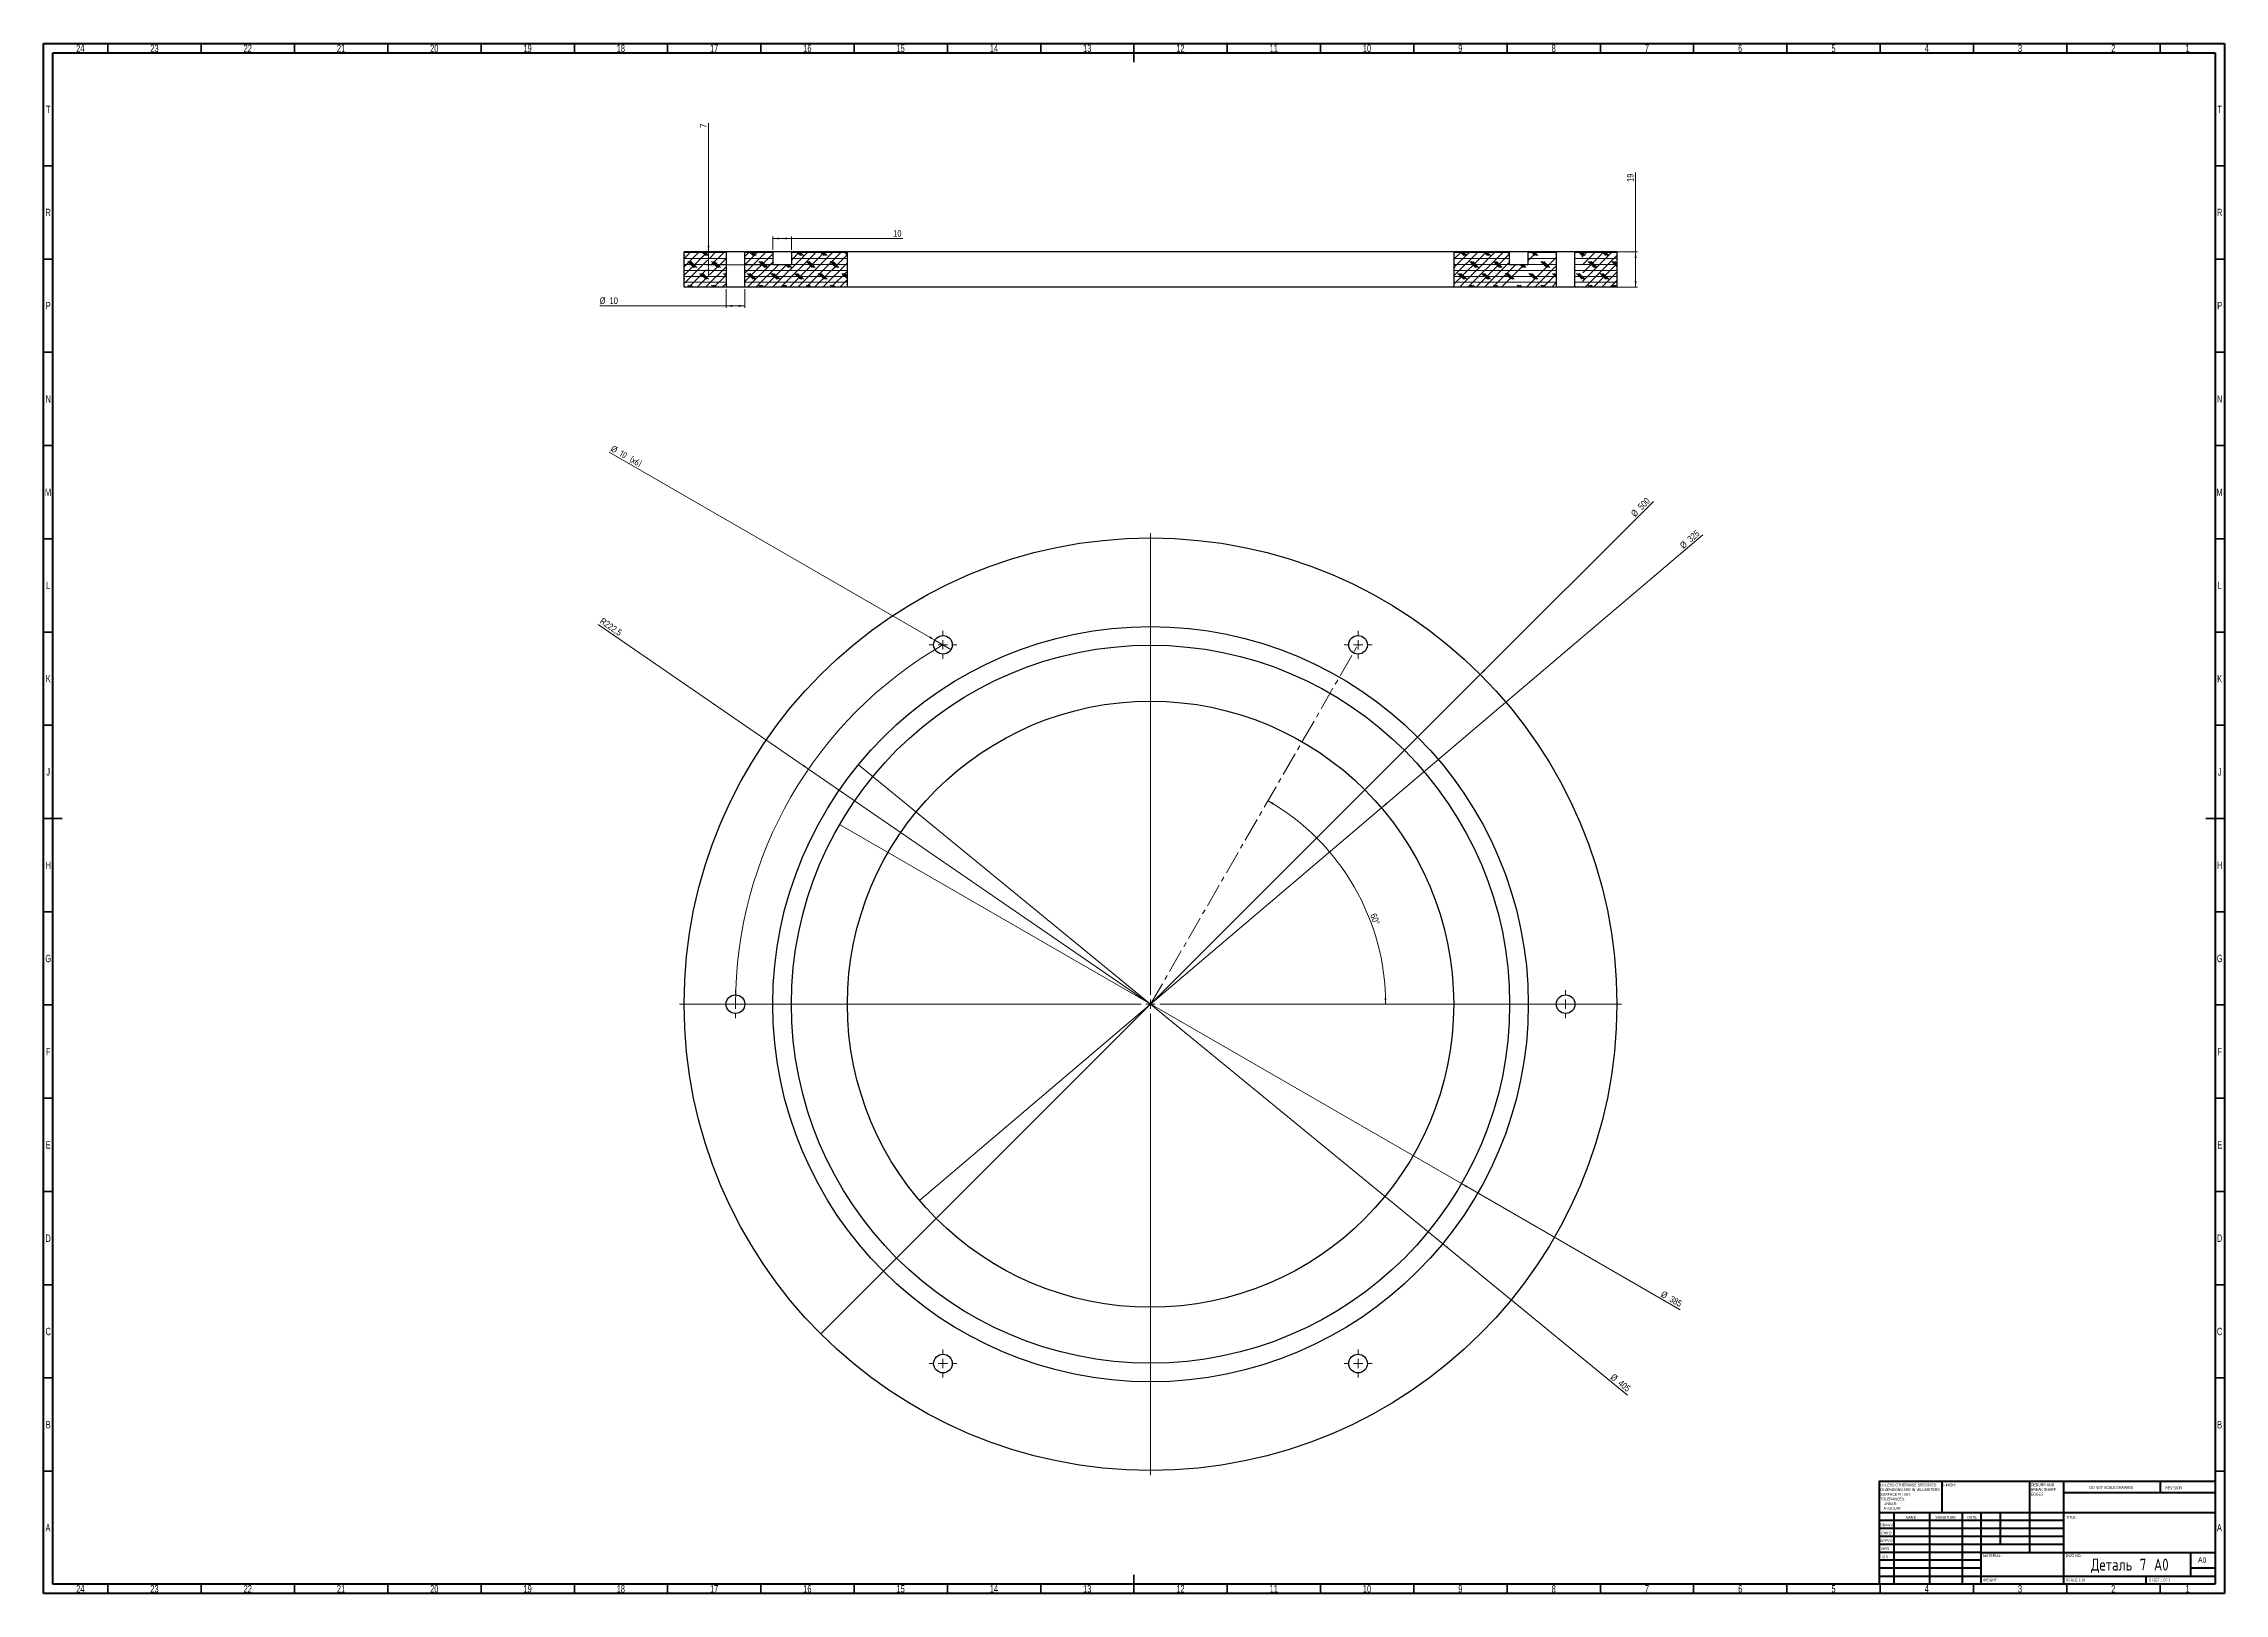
# Model space of a CAD drawing. Header units: millimetres. Extents: x 15 to 1184, y 5 to 836.
import ezdxf

# ---------------------------------------------------------------- set-up
doc = ezdxf.new("R2010")
doc.units = ezdxf.units.MM
doc.linetypes.add('CENTERX2', pattern=[20.32, 12.7, -2.54, 2.54, -2.54])
doc.styles.add('SLDTEXTSTYLE0', font='TXT', dxfattribs={"width": 0.75})
doc.styles.add('SLDTEXTSTYLE1', font='TXT', dxfattribs={"width": 0.686449})
doc.styles.add('SLDTEXTSTYLE2', font='TXT', dxfattribs={"width": 0.6875})
doc.styles.add('SLDTEXTSTYLE3', font='TXT', dxfattribs={"width": 0.75, "bigfont": 'bigfont'})
doc.dimstyles.new('SLDDIMSTYLE0', dxfattribs={"dimtxt": 3.5, "dimasz": 3.302, "dimexe": 0, "dimexo": 0.0625, "dimgap": 0.875, "dimtad": 1, "dimdec": 1, "dimrnd": 1e-09, "dimzin": 12, "dimdsep": 46, "dimtxsty": 'SLDTEXTSTYLE0', "dimsah": 1, "dimcen": 0, "dimadec": 0, "dimazin": 3, "dimtfac": 1, "dimtdec": 1, "dimtofl": 0, "dimtmove": 0, "dimatfit": 3, "dimfxl": 1, "dimfrac": 2, "dimtolj": 1, "dimtzin": 12, "dimarcsym": 0})
doc.dimstyles.new('SLDDIMSTYLE1', dxfattribs={"dimtxt": 3.5, "dimasz": 3.302, "dimexe": 0, "dimexo": 0.0625, "dimgap": 0.875, "dimtad": 1, "dimdec": 4, "dimzin": 12, "dimdsep": 46, "dimtxsty": 'SLDTEXTSTYLE0', "dimsah": 1, "dimcen": 0.09, "dimazin": 3, "dimtfac": 1, "dimtofl": 0, "dimtmove": 0, "dimatfit": 3, "dimfxl": 1, "dimfrac": 2, "dimtolj": 1, "dimtzin": 12, "dimarcsym": 0})
doc.dimstyles.new('SLDDIMSTYLE2', dxfattribs={"dimtxt": 3.5, "dimasz": 3.302, "dimexe": 0, "dimexo": 0.0625, "dimgap": 0.875, "dimtad": 1, "dimdec": 0, "dimrnd": 1e-09, "dimzin": 12, "dimdsep": 46, "dimtxsty": 'SLDTEXTSTYLE0', "dimblk1": 'NONE', "dimsah": 1, "dimcen": 0, "dimadec": 0, "dimazin": 3, "dimtfac": 1, "dimtdec": 0, "dimtmove": 0, "dimatfit": 3, "dimldrblk": 'NONE', "dimfxl": 1, "dimfrac": 2, "dimtolj": 1, "dimtzin": 12, "dimarcsym": 0})
doc.dimstyles.new('SLDDIMSTYLE3', dxfattribs={"dimtxt": 3.5, "dimasz": 3.302, "dimexe": 0, "dimexo": 0.0625, "dimgap": 0.875, "dimtad": 1, "dimdec": 0, "dimrnd": 1e-09, "dimzin": 12, "dimdsep": 46, "dimtxsty": 'SLDTEXTSTYLE0', "dimsah": 1, "dimcen": 0.09, "dimadec": 0, "dimazin": 3, "dimtfac": 1, "dimtdec": 0, "dimtofl": 0, "dimtmove": 0, "dimatfit": 3, "dimfxl": 1, "dimfrac": 2, "dimtolj": 1, "dimtzin": 12, "dimarcsym": 0})
doc.dimstyles.new('SLDDIMSTYLE4', dxfattribs={"dimtxt": 3.5, "dimasz": 3.302, "dimexe": 0, "dimexo": 0.0625, "dimgap": 0.875, "dimtad": 1, "dimdec": 0, "dimrnd": 1e-09, "dimzin": 12, "dimdsep": 46, "dimtxsty": 'SLDTEXTSTYLE0', "dimsah": 1, "dimcen": 0.09, "dimadec": 0, "dimazin": 3, "dimtfac": 1, "dimtdec": 0, "dimtmove": 0, "dimatfit": 0, "dimfxl": 1, "dimfrac": 2, "dimtolj": 1, "dimtzin": 12, "dimarcsym": 0})
doc.dimstyles.new('SLDDIMSTYLE5', dxfattribs={"dimtxt": 3.5, "dimasz": 3.302, "dimexe": 0, "dimexo": 0.0625, "dimgap": 0.875, "dimtad": 1, "dimdec": 0, "dimrnd": 1e-09, "dimzin": 12, "dimdsep": 46, "dimtxsty": 'SLDTEXTSTYLE0', "dimsah": 1, "dimcen": 0.09, "dimadec": 0, "dimazin": 3, "dimtfac": 1, "dimtofl": 0, "dimtmove": 0, "dimatfit": 3, "dimfxl": 1, "dimfrac": 2, "dimtolj": 1, "dimtzin": 12, "dimarcsym": 0})
pattern_1 = [(0, (0, 0), (0, 3.175), []), (135, (1.5875, -1.5875), (-6.35, -6.35), [4.49013, -4.49013]), (135, (2.381, -1.5875), (-6.35, -6.35), [4.49013, -4.49013]), (135, (3.175, -1.5875), (-6.35, -6.35), [4.49013, -4.49013])]

# ---------------------------------------------------------------- blocks, each defined once
blk = doc.blocks.new('SW_NOTE_0')
at = {"color": 0, "linetype": 'Continuous', "lineweight": 0, "char_height": 1.5, "attachment_point": 1, "style": 'SLDTEXTSTYLE0'}
for s, insert in [('UNLESS OTHERWISE SPECIFIED:', (0, 1.9)), ('TOLERANCES:', (0, -5.6)), ('DIMENSIONS ARE IN MILLIMETERS', (0, -0.6)), ('SURFACE FINISH:', (0, -3.1)), ('ANGULAR:', (1.7, -10.6)), ('LINEAR:', (1.7, -8.1))]:
    blk.add_mtext(s, dxfattribs=dict(at, insert=insert))
blk = doc.blocks.new('SW_NOTE_0_1')
at = {"color": 0, "linetype": 'Continuous', "lineweight": 0, "char_height": 1.5, "attachment_point": 1, "style": 'SLDTEXTSTYLE0'}
for s, insert in [('DEBURR AND', (0, 1.9)), ('BREAK SHARP', (0, -0.6)), ('EDGES', (0, -3.1))]:
    blk.add_mtext(s, dxfattribs=dict(at, insert=insert))
blk = doc.blocks.new('_D')
at = {"color": 7, "linetype": 'Continuous', "lineweight": 0}
for q in [(312.2, 524.6), (608.4, 320.9)]:
    blk.add_line((425, 447), q, dxfattribs=at)
at = {"color": 7, "linetype": 'Continuous', "lineweight": 18}
blk.add_solid([(425, 447), (422.6, 449.3), (422, 448.5)], dxfattribs=at)
at = {"color": 7, "linetype": 'Continuous', "lineweight": 18, "insert": (314.8, 528.4), "char_height": 3.5, "attachment_point": 1, "rotation": 325.4746, "style": 'SLDTEXTSTYLE0'}
blk.add_mtext('R222,5', dxfattribs=at)
blk = doc.blocks.new('_D_1')
at = {"color": 7, "linetype": 'Continuous', "lineweight": 18}
blk.add_arc((608.4, 320.9), 126, 0, 60, dxfattribs=at)
for points in [[(671.3, 430), (673.9, 427.9), (674.4, 428.8)], [(734.3, 320.9), (734.8, 324.2), (733.8, 324.2)]]:
    blk.add_solid(points, dxfattribs=at)
at = {"color": 7, "linetype": 'Continuous', "lineweight": 18, "insert": (729.3, 370), "char_height": 3.5, "attachment_point": 1, "rotation": 290.5456, "style": 'SLDTEXTSTYLE0'}
blk.add_mtext('60°', dxfattribs=at)
blk = doc.blocks.new('_D_2')
at = {"color": 7, "linetype": 'Continuous', "lineweight": 0}
for q in [(877.9, 590.4), (431.6, 144.2)]:
    blk.add_line((785.1, 497.7), q, dxfattribs=at)
at = {"color": 7, "linetype": 'Continuous', "lineweight": 18}
blk.add_solid([(785.1, 497.7), (787.8, 499.7), (787.1, 500.4)], dxfattribs=at)
at = {"color": 7, "linetype": 'Continuous', "lineweight": 18, "char_height": 3.5, "attachment_point": 1, "rotation": 45, "style": 'SLDTEXTSTYLE0'}
for s, insert in [('%%c', (865.5, 584.4)), ('500', (869.2, 588.2))]:
    blk.add_mtext(s, dxfattribs=dict(at, insert=insert))
blk = doc.blocks.new('_None')
blk = doc.blocks.new('_D_3')
at = {"color": 7, "linetype": 'Continuous', "lineweight": 0}
for q in [(904.5, 572.6), (484.5, 215.7)]:
    blk.add_line((732.2, 426.2), q, dxfattribs=at)
at = {"color": 7, "linetype": 'Continuous', "lineweight": 18}
blk.add_solid([(732.2, 426.2), (735, 427.9), (734.4, 428.7)], dxfattribs=at)
at = {"color": 7, "linetype": 'Continuous', "lineweight": 18, "char_height": 3.5, "attachment_point": 1, "rotation": 40.3618, "style": 'SLDTEXTSTYLE0'}
for s, insert in [('325', (895.7, 571.1)), ('%%c', (891.7, 567.6))]:
    blk.add_mtext(s, dxfattribs=dict(at, insert=insert))
blk = doc.blocks.new('_D_4')
at = {"color": 7, "linetype": 'Continuous', "lineweight": 0}
for q in [(318.2, 616.9), (501.4, 511.1)]:
    blk.add_line((492.8, 516.1), q, dxfattribs=at)
at = {"color": 7, "linetype": 'Continuous', "lineweight": 18}
blk.add_solid([(492.8, 516.1), (490.2, 518.2), (489.7, 517.3)], dxfattribs=at)
at = {"color": 7, "linetype": 'Continuous', "lineweight": 18, "char_height": 3.5, "attachment_point": 1, "rotation": 330}
for s, insert, style in [('%%c', (320.4, 620.8), 'SLDTEXTSTYLE0'), ('10 (х6)', (325, 618.2), 'SLDTEXTSTYLE3')]:
    blk.add_mtext(s, dxfattribs=dict(at, insert=insert, style=style))
blk = doc.blocks.new('_D_5')
at = {"color": 7, "linetype": 'Continuous', "lineweight": 0}
for q in [(441.7, 417.2), (892.3, 157)]:
    blk.add_line((775.1, 224.7), q, dxfattribs=at)
at = {"color": 7, "linetype": 'Continuous', "lineweight": 18}
blk.add_solid([(775.1, 224.7), (777.7, 222.6), (778.2, 223.5)], dxfattribs=at)
at = {"color": 7, "linetype": 'Continuous', "lineweight": 18, "char_height": 3.5, "attachment_point": 1, "rotation": 330, "style": 'SLDTEXTSTYLE0'}
for s, insert in [('%%c', (883.3, 167.4)), ('385', (887.9, 164.8))]:
    blk.add_mtext(s, dxfattribs=dict(at, insert=insert))
blk = doc.blocks.new('_D_6')
at = {"color": 7, "linetype": 'Continuous', "lineweight": 0}
for q in [(451.8, 449.3), (864, 111.3)]:
    blk.add_line((765, 192.5), q, dxfattribs=at)
at = {"color": 7, "linetype": 'Continuous', "lineweight": 18}
blk.add_solid([(765, 192.5), (767.2, 190.1), (767.8, 190.8)], dxfattribs=at)
at = {"color": 7, "linetype": 'Continuous', "lineweight": 18, "char_height": 3.5, "attachment_point": 1, "rotation": 320.6539, "style": 'SLDTEXTSTYLE0'}
for s, insert in [('%%c', (856.8, 123.1)), ('405', (860.9, 119.8))]:
    blk.add_mtext(s, dxfattribs=dict(at, insert=insert))
blk = doc.blocks.new('SW_CENTERMARKSYMBOL_0')
at = {"color": 0, "linetype": 'Continuous', "lineweight": 18}
for p, q in [((0, 5), (0, 252.5)), ((-5, 0), (-252.5, 0)), ((0, 0), (-2.5, 0)), ((0, 0), (0, 2.5)), ((0, 0), (0, -2.5)), ((0, 0), (2.5, 0)), ((5, 0), (252.5, 0)), ((0, -5), (0, -252.5))]:
    blk.add_line(p, q, dxfattribs=at)
blk = doc.blocks.new('SW_CENTERMARKSYMBOL_1')
at = {"color": 0, "linetype": 'Continuous', "lineweight": 18}
for p, q in [((-5, 0), (-7.5, 0)), ((0, 0), (-2.5, 0)), ((0, 5), (0, 7.5)), ((0, 0), (0, 2.5)), ((0, 0), (0, -2.5)), ((0, 0), (2.5, 0)), ((5, 0), (7.5, 0)), ((0, -5), (0, -7.5))]:
    blk.add_line(p, q, dxfattribs=at)
blk = doc.blocks.new('SW_CENTERMARKSYMBOL_2')
at = {"color": 0, "linetype": 'Continuous', "lineweight": 18}
for p, q in [((-5, 0), (-7.5, 0)), ((0, 0), (-2.5, 0)), ((0, 5), (0, 7.5)), ((0, 0), (0, 2.5)), ((0, 0), (0, -2.5)), ((0, 0), (2.5, 0)), ((5, 0), (7.5, 0)), ((0, -5), (0, -7.5))]:
    blk.add_line(p, q, dxfattribs=at)
blk = doc.blocks.new('SW_CENTERMARKSYMBOL_3')
at = {"color": 0, "linetype": 'Continuous', "lineweight": 18}
for p, q in [((-5, 0), (-7.5, 0)), ((0, 0), (-2.5, 0)), ((0, 5), (0, 7.5)), ((0, 0), (0, 2.5)), ((0, 0), (0, -2.5)), ((0, 0), (2.5, 0)), ((5, 0), (7.5, 0)), ((0, -5), (0, -7.5))]:
    blk.add_line(p, q, dxfattribs=at)
blk = doc.blocks.new('SW_CENTERMARKSYMBOL_4')
at = {"color": 0, "linetype": 'Continuous', "lineweight": 18}
for p, q in [((-5, 0), (-7.5, 0)), ((0, 0), (-2.5, 0)), ((0, 5), (0, 7.5)), ((0, 0), (0, 2.5)), ((0, 0), (0, -2.5)), ((0, 0), (2.5, 0)), ((5, 0), (7.5, 0)), ((0, -5), (0, -7.5))]:
    blk.add_line(p, q, dxfattribs=at)
blk = doc.blocks.new('SW_CENTERMARKSYMBOL_5')
at = {"color": 0, "linetype": 'Continuous', "lineweight": 18}
for p, q in [((-5, 0), (-7.5, 0)), ((0, 0), (-2.5, 0)), ((0, 5), (0, 7.5)), ((0, 0), (0, 2.5)), ((0, 0), (0, -2.5)), ((0, 0), (2.5, 0)), ((5, 0), (7.5, 0)), ((0, -5), (0, -7.5))]:
    blk.add_line(p, q, dxfattribs=at)
blk = doc.blocks.new('SW_CENTERMARKSYMBOL_6')
at = {"color": 0, "linetype": 'Continuous', "lineweight": 18}
for p, q in [((-5, 0), (-7.5, 0)), ((0, 0), (-2.5, 0)), ((0, 5), (0, 7.5)), ((0, 0), (0, 2.5)), ((0, 0), (0, -2.5)), ((0, 0), (2.5, 0)), ((5, 0), (7.5, 0)), ((0, -5), (0, -7.5))]:
    blk.add_line(p, q, dxfattribs=at)
blk = doc.blocks.new('SW_HATCH_0')
at = {"color": 0, "linetype": 'Continuous', "lineweight": 0}
for p, q in [((0, 0), (-3.6, -3.6)), ((4.5, 0), (-3.6, -8.1)), ((13.5, 0), (10, -3.5)), ((18, 0), (10.8, -7.2)), ((8.5, -0.5), (-3.6, -12.5)), ((9, -4.5), (-3.6, -17)), ((8.2, -9.7), (-1, -19)), ((18.9, -8), (7.9, -19)), ((18.9, -3.5), (10, -12.4)), ((9.1, -13.3), (3.5, -19)), ((18.9, -12.5), (12.4, -19)), ((18.9, -17), (16.9, -19))]:
    blk.add_line(p, q, dxfattribs=at)
blk = doc.blocks.new('SW_HATCH_1')
at = {"color": 0, "linetype": 'Continuous', "lineweight": 0}
for p, q in [((0, 0), (-2.5, -2.5)), ((4.5, 0), (-2.5, -7)), ((9, 0), (-2.5, -11.5)), ((31.4, 0), (12.4, -19)), ((35.9, 0), (16.9, -19)), ((40.4, 0), (21.4, -19)), ((26.9, 0), (22.5, -4.4)), ((44.9, 0), (25.9, -19)), ((49.4, 0), (30.4, -19)), ((12.5, -1), (-2.5, -16)), ((12.5, -5.5), (-1, -19)), ((15.5, -7), (3.5, -19)), ((19.9, -7), (7.9, -19)), ((52.5, -1.4), (34.9, -19)), ((52.5, -5.9), (39.4, -19)), ((52.5, -10.4), (43.9, -19)), ((52.5, -14.8), (48.4, -19))]:
    blk.add_line(p, q, dxfattribs=at)
blk = doc.blocks.new('SW_HATCH_2')
at = {"color": 0, "linetype": 'Continuous', "lineweight": 0}
for p, q in [((0, 0), (-4.2, -4.2)), ((4.5, 0), (-4.2, -8.6)), ((9, 0), (-4.2, -13.1)), ((13.5, 0), (-4.2, -17.6)), ((18, 0), (-1, -19)), ((22.5, 0), (3.5, -19)), ((35.9, 0), (35.8, -0.1)), ((40.4, 0), (35.8, -4.6)), ((25.8, -1.1), (7.9, -19)), ((25.8, -5.6), (12.4, -19)), ((28.9, -7), (16.9, -19)), ((33.4, -7), (21.4, -19)), ((50.8, -3), (34.9, -19)), ((50.8, -7.5), (39.4, -19)), ((50.8, -12), (43.9, -19)), ((50.8, -16.5), (48.4, -19))]:
    blk.add_line(p, q, dxfattribs=at)
blk = doc.blocks.new('SW_HATCH_3')
at = {"color": 0, "linetype": 'Continuous', "lineweight": 0}
for p, q in [((0, 0), (-2.8, -2.8)), ((13.5, 0), (-2.5, -15.9)), ((4.5, 0), (-2.4, -6.9)), ((9, 0), (-2.3, -11.2)), ((16, -2), (-1, -19)), ((16, -6.5), (3.5, -19)), ((16, -10.9), (7.9, -19)), ((16, -15.4), (12.4, -19))]:
    blk.add_line(p, q, dxfattribs=at)
blk = doc.blocks.new('_D_7')
at = {"color": 7, "linetype": 'Continuous', "lineweight": 0}
for p, q in [((868.4, 724.4), (868.4, 766.9)), ((381.9, 724.4), (869.4, 724.4)), ((868.4, 724.4), (868.4, 705.4)), ((381.9, 705.4), (869.4, 705.4))]:
    blk.add_line(p, q, dxfattribs=at)
at = {"color": 7, "linetype": 'Continuous', "lineweight": 18}
for points in [[(868.4, 724.4), (867.9, 721.1), (868.9, 721.1)], [(868.4, 705.4), (868.9, 708.7), (867.9, 708.7)]]:
    blk.add_solid(points, dxfattribs=at)
at = {"color": 7, "linetype": 'Continuous', "lineweight": 18, "insert": (863.8, 761.8), "char_height": 3.5, "attachment_point": 1, "rotation": 90, "style": 'SLDTEXTSTYLE0'}
blk.add_mtext('19', dxfattribs=at)
blk = doc.blocks.new('_D_8')
at = {"color": 7, "linetype": 'Continuous', "lineweight": 0}
for p, q in [((371.4, 724.4), (371.4, 793.4)), ((389.9, 724.4), (370.4, 724.4)), ((404.9, 717.4), (370.4, 717.4)), ((371.4, 724.4), (371.4, 717.4)), ((371.4, 717.4), (371.4, 711))]:
    blk.add_line(p, q, dxfattribs=at)
at = {"color": 7, "linetype": 'Continuous', "lineweight": 18}
for points in [[(371.4, 724.4), (371.9, 727.7), (370.9, 727.7)], [(371.4, 717.4), (370.9, 714.1), (371.9, 714.1)]]:
    blk.add_solid(points, dxfattribs=at)
at = {"color": 7, "linetype": 'Continuous', "lineweight": 18, "insert": (366.9, 790.8), "char_height": 3.5, "attachment_point": 1, "rotation": 90, "style": 'SLDTEXTSTYLE0'}
blk.add_mtext('7', dxfattribs=at)
blk = doc.blocks.new('_D_9')
at = {"color": 7, "linetype": 'Continuous', "lineweight": 0}
for p, q in [((380.9, 704.4), (380.9, 694.4)), ((390.9, 704.4), (390.9, 694.4)), ((380.9, 695.4), (313.1, 695.4)), ((380.9, 695.4), (390.9, 695.4))]:
    blk.add_line(p, q, dxfattribs=at)
at = {"color": 7, "linetype": 'Continuous', "lineweight": 18}
for points in [[(380.9, 695.4), (384.2, 694.8), (384.2, 695.9)], [(390.9, 695.4), (387.6, 695.9), (387.6, 694.8)]]:
    blk.add_solid(points, dxfattribs=at)
at = {"color": 7, "linetype": 'Continuous', "lineweight": 18, "char_height": 3.5, "attachment_point": 1, "style": 'SLDTEXTSTYLE0'}
for s, insert in [('%%c', (313.1, 699.9)), ('10', (318.4, 699.9))]:
    blk.add_mtext(s, dxfattribs=dict(at, insert=insert))
blk = doc.blocks.new('_D_10')
at = {"color": 7, "linetype": 'Continuous', "lineweight": 0}
for p, q in [((405.9, 725.4), (405.9, 732.5)), ((415.9, 731.5), (405.9, 731.5)), ((415.9, 725.4), (415.9, 732.5)), ((415.9, 731.5), (475.6, 731.5))]:
    blk.add_line(p, q, dxfattribs=at)
at = {"color": 7, "linetype": 'Continuous', "lineweight": 18}
for points in [[(405.9, 731.5), (409.2, 731), (409.2, 732)], [(415.9, 731.5), (412.6, 732), (412.6, 731)]]:
    blk.add_solid(points, dxfattribs=at)
at = {"color": 7, "linetype": 'Continuous', "lineweight": 18, "insert": (470.4, 736), "char_height": 3.5, "attachment_point": 1, "style": 'SLDTEXTSTYLE0'}
blk.add_mtext('10', dxfattribs=at)

msp = doc.modelspace()

# ---------------------------------------------------------------- hatches: boundary and pattern name
at = {"linetype": 'Continuous', "lineweight": 18}
h = msp.add_hatch(dxfattribs=at)
h.set_pattern_fill('CORK', style=0)
h.set_pattern_definition(pattern_1)
h.paths.add_polyline_path([(358.36128, 705.35554), (380.86128, 705.35554), (380.86128, 724.35554), (358.36128, 724.35554)], flags=0)
h = msp.add_hatch(dxfattribs=at)
h.set_pattern_fill('CORK', style=0)
h.set_pattern_definition(pattern_1)
h.paths.add_polyline_path([(415.86128, 717.35554), (405.86128, 717.35554), (405.86128, 724.35554), (390.86128, 724.35554), (390.86128, 705.35554), (445.86128, 705.35554), (445.86128, 724.35554), (415.86128, 724.35554)], flags=0)
h = msp.add_hatch(dxfattribs=at)
h.set_pattern_fill('CORK', style=0)
h.set_pattern_definition(pattern_1)
h.paths.add_polyline_path([(810.86128, 717.35554), (800.86128, 717.35554), (800.86128, 724.35554), (770.86128, 724.35554), (770.86128, 705.35554), (825.86128, 705.35554), (825.86128, 724.35554), (810.86128, 724.35554)], flags=0)
h = msp.add_hatch(dxfattribs=at)
h.set_pattern_fill('CORK', style=0)
h.set_pattern_definition(pattern_1)
h.paths.add_polyline_path([(858.36128, 724.35554), (835.86128, 724.35554), (835.86128, 705.35554), (858.36128, 705.35554)], flags=0)

# ---------------------------------------------------------------- linework, layer by layer
at = {"color": 7, "linetype": 'Continuous', "lineweight": 70}
for p, q in [((15, 5), (15, 836)), ((15, 836), (1184, 836)), ((20, 10), (20, 831)), ((20, 831), (1179, 831)), ((1179, 831), (1179, 10)), ((1184, 836), (1184, 5)), ((1184, 5), (15, 5)), ((1179, 10), (20, 10))]:
    msp.add_line(p, q, dxfattribs=at)
at = {"color": 7, "linetype": 'Continuous', "lineweight": 35}
for p, q in [((49.5, 831), (49.5, 836)), ((99.5, 831), (99.5, 836)), ((149.5, 831), (149.5, 836)), ((199.5, 831), (199.5, 836)), ((249.5, 831), (249.5, 836)), ((299.5, 831), (299.5, 836)), ((349.5, 831), (349.5, 836)), ((399.5, 831), (399.5, 836)), ((449.5, 831), (449.5, 836)), ((499.5, 831), (499.5, 836)), ((549.5, 831), (549.5, 836)), ((599.5, 836), (599.5, 826)), ((599.5, 831), (599.5, 836)), ((649.5, 831), (649.5, 836)), ((699.5, 831), (699.5, 836)), ((749.5, 831), (749.5, 836)), ((799.5, 831), (799.5, 836)), ((849.5, 831), (849.5, 836)), ((899.5, 831), (899.5, 836)), ((949.5, 831), (949.5, 836)), ((999.5, 831), (999.5, 836)), ((1049.5, 831), (1049.5, 836)), ((1099.5, 831), (1099.5, 836)), ((1149.5, 831), (1149.5, 836)), ((20, 770.5), (15, 770.5)), ((1179, 770.5), (1184, 770.5)), ((20, 720.5), (15, 720.5)), ((1179, 720.5), (1184, 720.5)), ((20, 670.5), (15, 670.5)), ((1179, 670.5), (1184, 670.5)), ((20, 620.5), (15, 620.5)), ((1179, 620.5), (1184, 620.5)), ((20, 570.5), (15, 570.5)), ((1179, 570.5), (1184, 570.5)), ((20, 520.5), (15, 520.5)), ((1179, 520.5), (1184, 520.5)), ((20, 470.5), (15, 470.5)), ((1179, 470.5), (1184, 470.5)), ((15, 420.5), (25, 420.5)), ((20, 420.5), (15, 420.5)), ((1184, 420.5), (1174, 420.5)), ((1179, 420.5), (1184, 420.5)), ((20, 370.5), (15, 370.5)), ((1179, 370.5), (1184, 370.5)), ((20, 320.5), (15, 320.5)), ((1179, 320.5), (1184, 320.5)), ((20, 270.5), (15, 270.5)), ((1179, 270.5), (1184, 270.5)), ((20, 220.5), (15, 220.5)), ((1179, 220.5), (1184, 220.5)), ((20, 170.5), (15, 170.5)), ((1179, 170.5), (1184, 170.5)), ((20, 120.5), (15, 120.5)), ((1179, 120.5), (1184, 120.5)), ((20, 70.5), (15, 70.5)), ((1179, 70.5), (1184, 70.5)), ((599.5, 5), (599.5, 15)), ((49.5, 10), (49.5, 5)), ((99.5, 10), (99.5, 5)), ((149.5, 10), (149.5, 5)), ((199.5, 10), (199.5, 5)), ((249.5, 10), (249.5, 5)), ((299.5, 10), (299.5, 5)), ((349.5, 10), (349.5, 5)), ((399.5, 10), (399.5, 5)), ((449.5, 10), (449.5, 5)), ((499.5, 10), (499.5, 5)), ((549.5, 10), (549.5, 5)), ((599.5, 10), (599.5, 5)), ((649.5, 10), (649.5, 5)), ((699.5, 10), (699.5, 5)), ((749.5, 10), (749.5, 5)), ((799.5, 10), (799.5, 5)), ((849.5, 10), (849.5, 5)), ((899.5, 10), (899.5, 5)), ((949.5, 10), (949.5, 5)), ((999.5, 10), (999.5, 5)), ((1049.5, 10), (1049.5, 5)), ((1099.5, 10), (1099.5, 5)), ((1149.5, 10), (1149.5, 5))]:
    msp.add_line(p, q, dxfattribs=at)
at = {"color": 7, "linetype": 'Continuous', "lineweight": 25}
for p, q in [((358.36128, 705.35554), (358.36128, 724.35554)), ((380.86128, 724.35554), (358.36128, 724.35554)), ((380.86128, 724.35554), (380.86128, 705.35554)), ((390.86128, 724.35554), (380.86128, 724.35554)), ((390.86128, 705.35554), (390.86128, 724.35554)), ((405.86128, 724.35554), (390.86128, 724.35554)), ((405.86128, 724.35554), (405.86128, 717.35554)), ((415.86128, 724.35554), (405.86128, 724.35554)), ((415.86128, 717.35554), (405.86128, 717.35554)), ((415.86128, 724.35554), (415.86128, 717.35554)), ((445.86128, 724.35554), (415.86128, 724.35554)), ((445.86128, 705.35554), (445.86128, 724.35554)), ((770.86128, 724.35554), (445.86128, 724.35554)), ((770.86128, 724.35554), (770.86128, 705.35554)), ((800.86128, 724.35554), (770.86128, 724.35554)), ((810.86128, 724.35554), (800.86128, 724.35554)), ((800.86128, 717.35554), (800.86128, 724.35554)), ((810.86128, 717.35554), (800.86128, 717.35554)), ((810.86128, 717.35554), (810.86128, 724.35554)), ((825.86128, 724.35554), (810.86128, 724.35554)), ((825.86128, 724.35554), (825.86128, 705.35554)), ((835.86128, 724.35554), (825.86128, 724.35554)), ((835.86128, 705.35554), (835.86128, 724.35554)), ((858.36128, 724.35554), (835.86128, 724.35554)), ((858.36128, 724.35554), (858.36128, 705.35554)), ((380.86128, 705.35554), (358.36128, 705.35554)), ((390.86128, 705.35554), (380.86128, 705.35554)), ((445.86128, 705.35554), (390.86128, 705.35554)), ((770.86128, 705.35554), (445.86128, 705.35554)), ((825.86128, 705.35554), (770.86128, 705.35554)), ((835.86128, 705.35554), (825.86128, 705.35554)), ((858.36128, 705.35554), (835.86128, 705.35554))]:
    msp.add_line(p, q, dxfattribs=at)
at = {"color": 7, "linetype": 'CENTERX2', "lineweight": 18}
msp.add_line((608.36128, 320.93459), (719.6157, 513.63291), dxfattribs=at)
at = {"color": 7, "linetype": 'Continuous', "lineweight": 50}
for p, q in [((999, 65.25), (1179, 65.25)), ((999, 65.25), (999, 10)), ((1032.8, 48.25), (1032.8, 65.25)), ((1079.6, 65.25), (1079.6, 27)), ((1097.8, 65.25), (1097.8, 10)), ((1179, 58.875), (1097.8, 58.875)), ((1149.8, 58.875), (1149.8, 65.25)), ((1179, 48.25), (999, 48.25)), ((1006.8, 48.25), (1006.8, 10)), ((1025.99095, 48.25), (1025.99095, 10)), ((1043.39893, 48.25), (1043.39893, 10)), ((1053.6, 10), (1053.6, 48.25)), ((1064, 31.25), (1064, 48.25)), ((1097.8, 44), (999, 44)), ((1097.8, 39.75), (999, 39.75)), ((1097.8, 35.5), (999, 35.5)), ((1097.8, 31.25), (999, 31.25)), ((1053.6, 27), (999, 27)), ((1053.6, 27), (1179, 27)), ((1166, 14.25), (1166, 27)), ((1053.6, 22.74993), (999, 22.74993)), ((1053.6, 18.5), (999, 18.5)), ((999, 14.25), (1179, 14.25)), ((1142, 10), (1142, 14.25)), ((1179, 18.5), (1166, 18.5))]:
    msp.add_line(p, q, dxfattribs=at)
at = {"color": 7, "linetype": 'Continuous', "lineweight": 25}
for centre, radius in [((608.36128, 320.93459), 250), ((608.36128, 320.93459), 202.5), ((497.11128, 513.62524), 5), ((719.61128, 513.62524), 5), ((608.36128, 320.93459), 192.5), ((608.36128, 320.93459), 162.5), ((385.86128, 320.93459), 5), ((830.86128, 320.93459), 5), ((497.11128, 128.24394), 5), ((719.61128, 128.24394), 5)]:
    msp.add_circle(centre, radius, dxfattribs=at)
at = {"color": 7, "linetype": 'Continuous', "lineweight": 18}
msp.add_arc((608.36128, 320.93459), 222.5, 120.03841028, 180, dxfattribs=at)

# ---------------------------------------------------------------- block references
at = {"color": 7, "linetype": 'Continuous', "lineweight": 0}
for name, p in [('SW_HATCH_0', (361.92398, 724.35554)), ('SW_HATCH_1', (393.35487, 724.35554)), ('SW_HATCH_2', (775.01576, 724.35554)), ('SW_HATCH_3', (842.36768, 724.35554)), ('SW_CENTERMARKSYMBOL_0', (608.36128, 320.93459)), ('SW_CENTERMARKSYMBOL_4', (497.11128, 513.62524)), ('SW_CENTERMARKSYMBOL_1', (719.61128, 513.62524)), ('SW_CENTERMARKSYMBOL_5', (385.86128, 320.93459)), ('SW_CENTERMARKSYMBOL_3', (830.86128, 320.93459)), ('SW_CENTERMARKSYMBOL_2', (497.11128, 128.24394)), ('SW_CENTERMARKSYMBOL_6', (719.61128, 128.24394)), ('SW_NOTE_0', (999.59367, 61.98737)), ('SW_NOTE_0_1', (1080.30922, 62.06949))]:
    msp.add_blockref(name, p, dxfattribs=at)

# ---------------------------------------------------------------- texts
for s, insert, char_height, attachment_point, style in [('24', (34.67007, 835.44183), 3.96875, 2, 'SLDTEXTSTYLE0'), ('23', (74.42007, 835.44183), 3.96875, 2, 'SLDTEXTSTYLE0'), ('22', (124.42007, 835.44183), 3.96875, 2, 'SLDTEXTSTYLE0'), ('21', (174.42007, 835.44183), 3.96875, 2, 'SLDTEXTSTYLE0'), ('20', (224.42007, 835.44183), 3.96875, 2, 'SLDTEXTSTYLE0'), ('19', (274.42007, 835.44183), 3.96875, 2, 'SLDTEXTSTYLE0'), ('18', (324.42007, 835.44183), 3.96875, 2, 'SLDTEXTSTYLE0'), ('17', (374.42007, 835.44183), 3.96875, 2, 'SLDTEXTSTYLE0'), ('16', (424.42007, 835.44183), 3.96875, 2, 'SLDTEXTSTYLE0'), ('15', (474.42007, 835.44183), 3.96875, 2, 'SLDTEXTSTYLE0'), ('14', (524.42007, 835.44183), 3.96875, 2, 'SLDTEXTSTYLE0'), ('13', (574.42007, 835.44183), 3.96875, 2, 'SLDTEXTSTYLE0'), ('12', (624.42007, 835.44183), 3.96875, 2, 'SLDTEXTSTYLE0'), ('11', (674.42007, 835.44183), 3.96875, 2, 'SLDTEXTSTYLE0'), ('10', (724.42007, 835.44183), 3.96875, 2, 'SLDTEXTSTYLE0'), ('9', (774.46004, 835.44183), 3.96875, 2, 'SLDTEXTSTYLE0'), ('8', (824.46004, 835.44183), 3.96875, 2, 'SLDTEXTSTYLE0'), ('7', (874.46004, 835.44183), 3.96875, 2, 'SLDTEXTSTYLE0'), ('6', (924.46004, 835.44183), 3.96875, 2, 'SLDTEXTSTYLE0'), ('5', (974.46004, 835.44183), 3.96875, 2, 'SLDTEXTSTYLE0'), ('4', (1024.46004, 835.44183), 3.96875, 2, 'SLDTEXTSTYLE0'), ('3', (1074.46004, 835.44183), 3.96875, 2, 'SLDTEXTSTYLE0'), ('2', (1124.46004, 835.44183), 3.96875, 2, 'SLDTEXTSTYLE0'), ('1', (1164.21004, 835.44183), 3.96875, 2, 'SLDTEXTSTYLE0'), ('T', (17.48806, 802.69183), 3.96875, 2, 'SLDTEXTSTYLE0'), ('T', (1181.48806, 802.69183), 3.96875, 2, 'SLDTEXTSTYLE0'), ('R', (17.44442, 747.44183), 3.96875, 2, 'SLDTEXTSTYLE0'), ('R', (1181.44442, 747.44183), 3.96875, 2, 'SLDTEXTSTYLE0'), ('P', (17.48484, 697.44183), 3.96875, 2, 'SLDTEXTSTYLE0'), ('P', (1181.48484, 697.44183), 3.96875, 2, 'SLDTEXTSTYLE0'), ('N', (17.46371, 647.44183), 3.96875, 2, 'SLDTEXTSTYLE0'), ('N', (1181.46371, 647.44183), 3.96875, 2, 'SLDTEXTSTYLE0'), ('M', (17.36174, 597.44183), 3.96875, 2, 'SLDTEXTSTYLE0'), ('M', (1181.36174, 597.44183), 3.96875, 2, 'SLDTEXTSTYLE0'), ('L', (17.45452, 547.44183), 3.96875, 2, 'SLDTEXTSTYLE0'), ('L', (1181.45452, 547.44183), 3.96875, 2, 'SLDTEXTSTYLE0'), ('K', (17.48852, 497.44183), 3.96875, 2, 'SLDTEXTSTYLE0'), ('K', (1181.48852, 497.44183), 3.96875, 2, 'SLDTEXTSTYLE0'), ('J', (17.46509, 447.44183), 3.96875, 2, 'SLDTEXTSTYLE0'), ('J', (1181.46509, 447.44183), 3.96875, 2, 'SLDTEXTSTYLE0'), ('H', (17.49035, 397.44183), 3.96875, 2, 'SLDTEXTSTYLE0'), ('H', (1181.49035, 397.44183), 3.96875, 2, 'SLDTEXTSTYLE0'), ('G', (17.48668, 347.44183), 3.96875, 2, 'SLDTEXTSTYLE0'), ('G', (1181.48668, 347.44183), 3.96875, 2, 'SLDTEXTSTYLE0'), ('F', (17.45774, 297.44183), 3.96875, 2, 'SLDTEXTSTYLE0'), ('F', (1181.45774, 297.44183), 3.96875, 2, 'SLDTEXTSTYLE0'), ('E', (17.50781, 247.44183), 3.96875, 2, 'SLDTEXTSTYLE0'), ('E', (1181.50781, 247.44183), 3.96875, 2, 'SLDTEXTSTYLE0'), ('D', (17.45269, 197.44183), 3.96875, 2, 'SLDTEXTSTYLE0'), ('D', (1181.45269, 197.44183), 3.96875, 2, 'SLDTEXTSTYLE0'), ('C', (17.45866, 147.44183), 3.96875, 2, 'SLDTEXTSTYLE0'), ('C', (1181.45866, 147.44183), 3.96875, 2, 'SLDTEXTSTYLE0'), ('B', (17.4706, 97.44183), 3.96875, 2, 'SLDTEXTSTYLE0'), ('B', (1181.4706, 97.44183), 3.96875, 2, 'SLDTEXTSTYLE0'), ('FINISH:', (1033.37129, 63.91927), 1.5, 1, 'SLDTEXTSTYLE0'), ('DO NOT SCALE DRAWING', (1111.61464, 62.53299), 1.5, 1, 'SLDTEXTSTYLE0'), ('REVISION', (1152.32758, 62.33491), 1.5, 1, 'SLDTEXTSTYLE0'), ('A', (17.33969, 42.19183), 3.96875, 2, 'SLDTEXTSTYLE0'), ('DRAWN', (999.64336, 42.38478), 1.5, 1, 'SLDTEXTSTYLE1'), ("CHK'D", (999.93922, 38.16185), 1.5, 1, 'SLDTEXTSTYLE0'), ('NAME', (1013.32224, 46.50148), 1.5, 1, 'SLDTEXTSTYLE0'), ('SIGNATURE', (1029.03359, 46.56176), 1.5, 1, 'SLDTEXTSTYLE0'), ('DATE', (1046.2147, 46.57618), 1.5, 1, 'SLDTEXTSTYLE0'), ('TITLE:', (1099.09016, 46.57618), 1.5, 1, 'SLDTEXTSTYLE0'), ('A', (1181.33969, 42.19183), 3.96875, 2, 'SLDTEXTSTYLE0'), ("APPV'D", (999.40172, 34.06587), 1.5, 1, 'SLDTEXTSTYLE0'), ('MFG', (1000.12401, 29.71578), 1.5, 1, 'SLDTEXTSTYLE0'), ('Q.A', (1000.50904, 25.50466), 1.5, 1, 'SLDTEXTSTYLE0'), ('MATERIAL:', (1054.64586, 25.98606), 1.5, 1, 'SLDTEXTSTYLE0'), ('DWG NO.', (1098.953, 25.98606), 1.5, 1, 'SLDTEXTSTYLE0'), ('Деталь 7 А0', (1133.34059, 23.60691), 6.35, 2, 'SLDTEXTSTYLE3'), ('A0', (1169.87116, 24.40639), 2.910417, 1, 'SLDTEXTSTYLE0'), ('WEIGHT:', (1054.61781, 12.94931), 1.4986, 1, 'SLDTEXTSTYLE0'), ('SCALE:1:10', (1099.07397, 12.90009), 1.5, 1, 'SLDTEXTSTYLE0'), ('SHEET 1 OF 1', (1143.47829, 12.90009), 1.5, 1, 'SLDTEXTSTYLE2'), ('24', (34.67007, 9.44183), 3.96875, 2, 'SLDTEXTSTYLE0'), ('23', (74.42007, 9.44183), 3.96875, 2, 'SLDTEXTSTYLE0'), ('22', (124.42007, 9.44183), 3.96875, 2, 'SLDTEXTSTYLE0'), ('21', (174.42007, 9.44183), 3.96875, 2, 'SLDTEXTSTYLE0'), ('20', (224.42007, 9.44183), 3.96875, 2, 'SLDTEXTSTYLE0'), ('19', (274.42007, 9.44183), 3.96875, 2, 'SLDTEXTSTYLE0'), ('18', (324.42007, 9.44183), 3.96875, 2, 'SLDTEXTSTYLE0'), ('17', (374.42007, 9.44183), 3.96875, 2, 'SLDTEXTSTYLE0'), ('16', (424.42007, 9.44183), 3.96875, 2, 'SLDTEXTSTYLE0'), ('15', (474.42007, 9.44183), 3.96875, 2, 'SLDTEXTSTYLE0'), ('14', (524.42007, 9.44183), 3.96875, 2, 'SLDTEXTSTYLE0'), ('13', (574.42007, 9.44183), 3.96875, 2, 'SLDTEXTSTYLE0'), ('12', (624.42007, 9.44183), 3.96875, 2, 'SLDTEXTSTYLE0'), ('11', (674.42007, 9.44183), 3.96875, 2, 'SLDTEXTSTYLE0'), ('10', (724.42007, 9.44183), 3.96875, 2, 'SLDTEXTSTYLE0'), ('9', (774.46004, 9.44183), 3.96875, 2, 'SLDTEXTSTYLE0'), ('8', (824.46004, 9.44183), 3.96875, 2, 'SLDTEXTSTYLE0'), ('7', (874.46004, 9.44183), 3.96875, 2, 'SLDTEXTSTYLE0'), ('6', (924.46004, 9.44183), 3.96875, 2, 'SLDTEXTSTYLE0'), ('5', (974.46004, 9.44183), 3.96875, 2, 'SLDTEXTSTYLE0'), ('4', (1024.46004, 9.44183), 3.96875, 2, 'SLDTEXTSTYLE0'), ('3', (1074.46004, 9.44183), 3.96875, 2, 'SLDTEXTSTYLE0'), ('2', (1124.46004, 9.44183), 3.96875, 2, 'SLDTEXTSTYLE0'), ('1', (1164.21004, 9.44183), 3.96875, 2, 'SLDTEXTSTYLE0')]:
    msp.add_mtext(s, dxfattribs=dict(at, insert=insert, char_height=char_height, attachment_point=attachment_point, style=style))

# ---------------------------------------------------------------- dimensions: what is measured, and where the dimension line sits
at = {"color": 7, "linetype": 'Continuous', "lineweight": 18}
for base, p1, p2, dimstyle, picture, middle in [((371.42937, 717.35554), (390.86128, 724.35554), (405.86128, 717.35554), 'SLDDIMSTYLE4', '_D_8', (371.42937, 792.12412)), ((868.36128, 705.35554), (380.86128, 724.35554), (380.86128, 705.35554), 'SLDDIMSTYLE3', '_D_7', (868.36128, 764.35554))]:
    dim = msp.add_linear_dim(base=base, p1=p1, p2=p2, angle=90, dimstyle=dimstyle, dxfattribs=at)
    dim.commit()
    dim.dimension.update_dxf_attribs({"geometry": picture, "text_midpoint": middle, "dimtype": 160})
dim = msp.add_linear_dim(base=(405.86128, 731.51204), p1=(415.86128, 724.35554), p2=(405.86128, 724.35554), dimstyle='SLDDIMSTYLE5', dxfattribs=at)
dim.commit()
dim.dimension.update_dxf_attribs({"geometry": '_D_10', "text_midpoint": (473.01635, 731.51204), "dimtype": 160})
dim = msp.add_linear_dim(base=(390.86128, 695.35554), p1=(380.86128, 705.35554), p2=(390.86128, 705.35554), text='%%c<>', dimstyle='SLDDIMSTYLE3', dxfattribs=at)
dim.commit()
dim.dimension.update_dxf_attribs({"geometry": '_D_9', "text_midpoint": (318.36128, 695.35554), "dimtype": 160})
for p1, p2, picture, middle in [((501.4414, 511.12524), (492.78115, 516.12524), '_D_4', (326.83593, 611.93377)), ((431.58458, 144.15789), (785.13797, 497.71128), '_D_2', (873.27194, 585.84526)), ((484.54116, 215.69757), (732.18139, 426.1716), '_D_3', (899.56431, 568.43346)), ((451.76193, 449.32032), (764.96062, 192.54886), '_D_6', (858.99441, 115.45662)), ((441.65139, 417.18459), (775.07117, 224.68459), '_D_5', (886.7008, 160.2352))]:
    dim = msp.add_diameter_dim_2p(p1=p1, p2=p2, dimstyle='SLDDIMSTYLE2', dxfattribs=at)
    dim.commit()
    dim.dimension.update_dxf_attribs({"geometry": picture, "text_midpoint": middle, "dimtype": 163})
dim = msp.add_radius_dim(center=(608.36128, 320.93459), mpoint=(425.04898, 447.0411), dimstyle='SLDDIMSTYLE0', dxfattribs=at)
dim.commit()
dim.dimension.update_dxf_attribs({"geometry": '_D', "text_midpoint": (318.19421, 520.55001), "dimtype": 164})
dim = msp.add_angular_dim_2l(base=(717.43894, 383.91061), line1=((860.86128, 320.93459), (355.86128, 320.93459)), line2=((608.36128, 320.93459), (719.6157, 513.63291)), dimstyle='SLDDIMSTYLE1', dxfattribs=at)
dim.commit()
dim.dimension.update_dxf_attribs({"geometry": '_D_1', "text_midpoint": (726.30194, 365.1377), "dimtype": 162})

doc.saveas('drawing.dxf')
